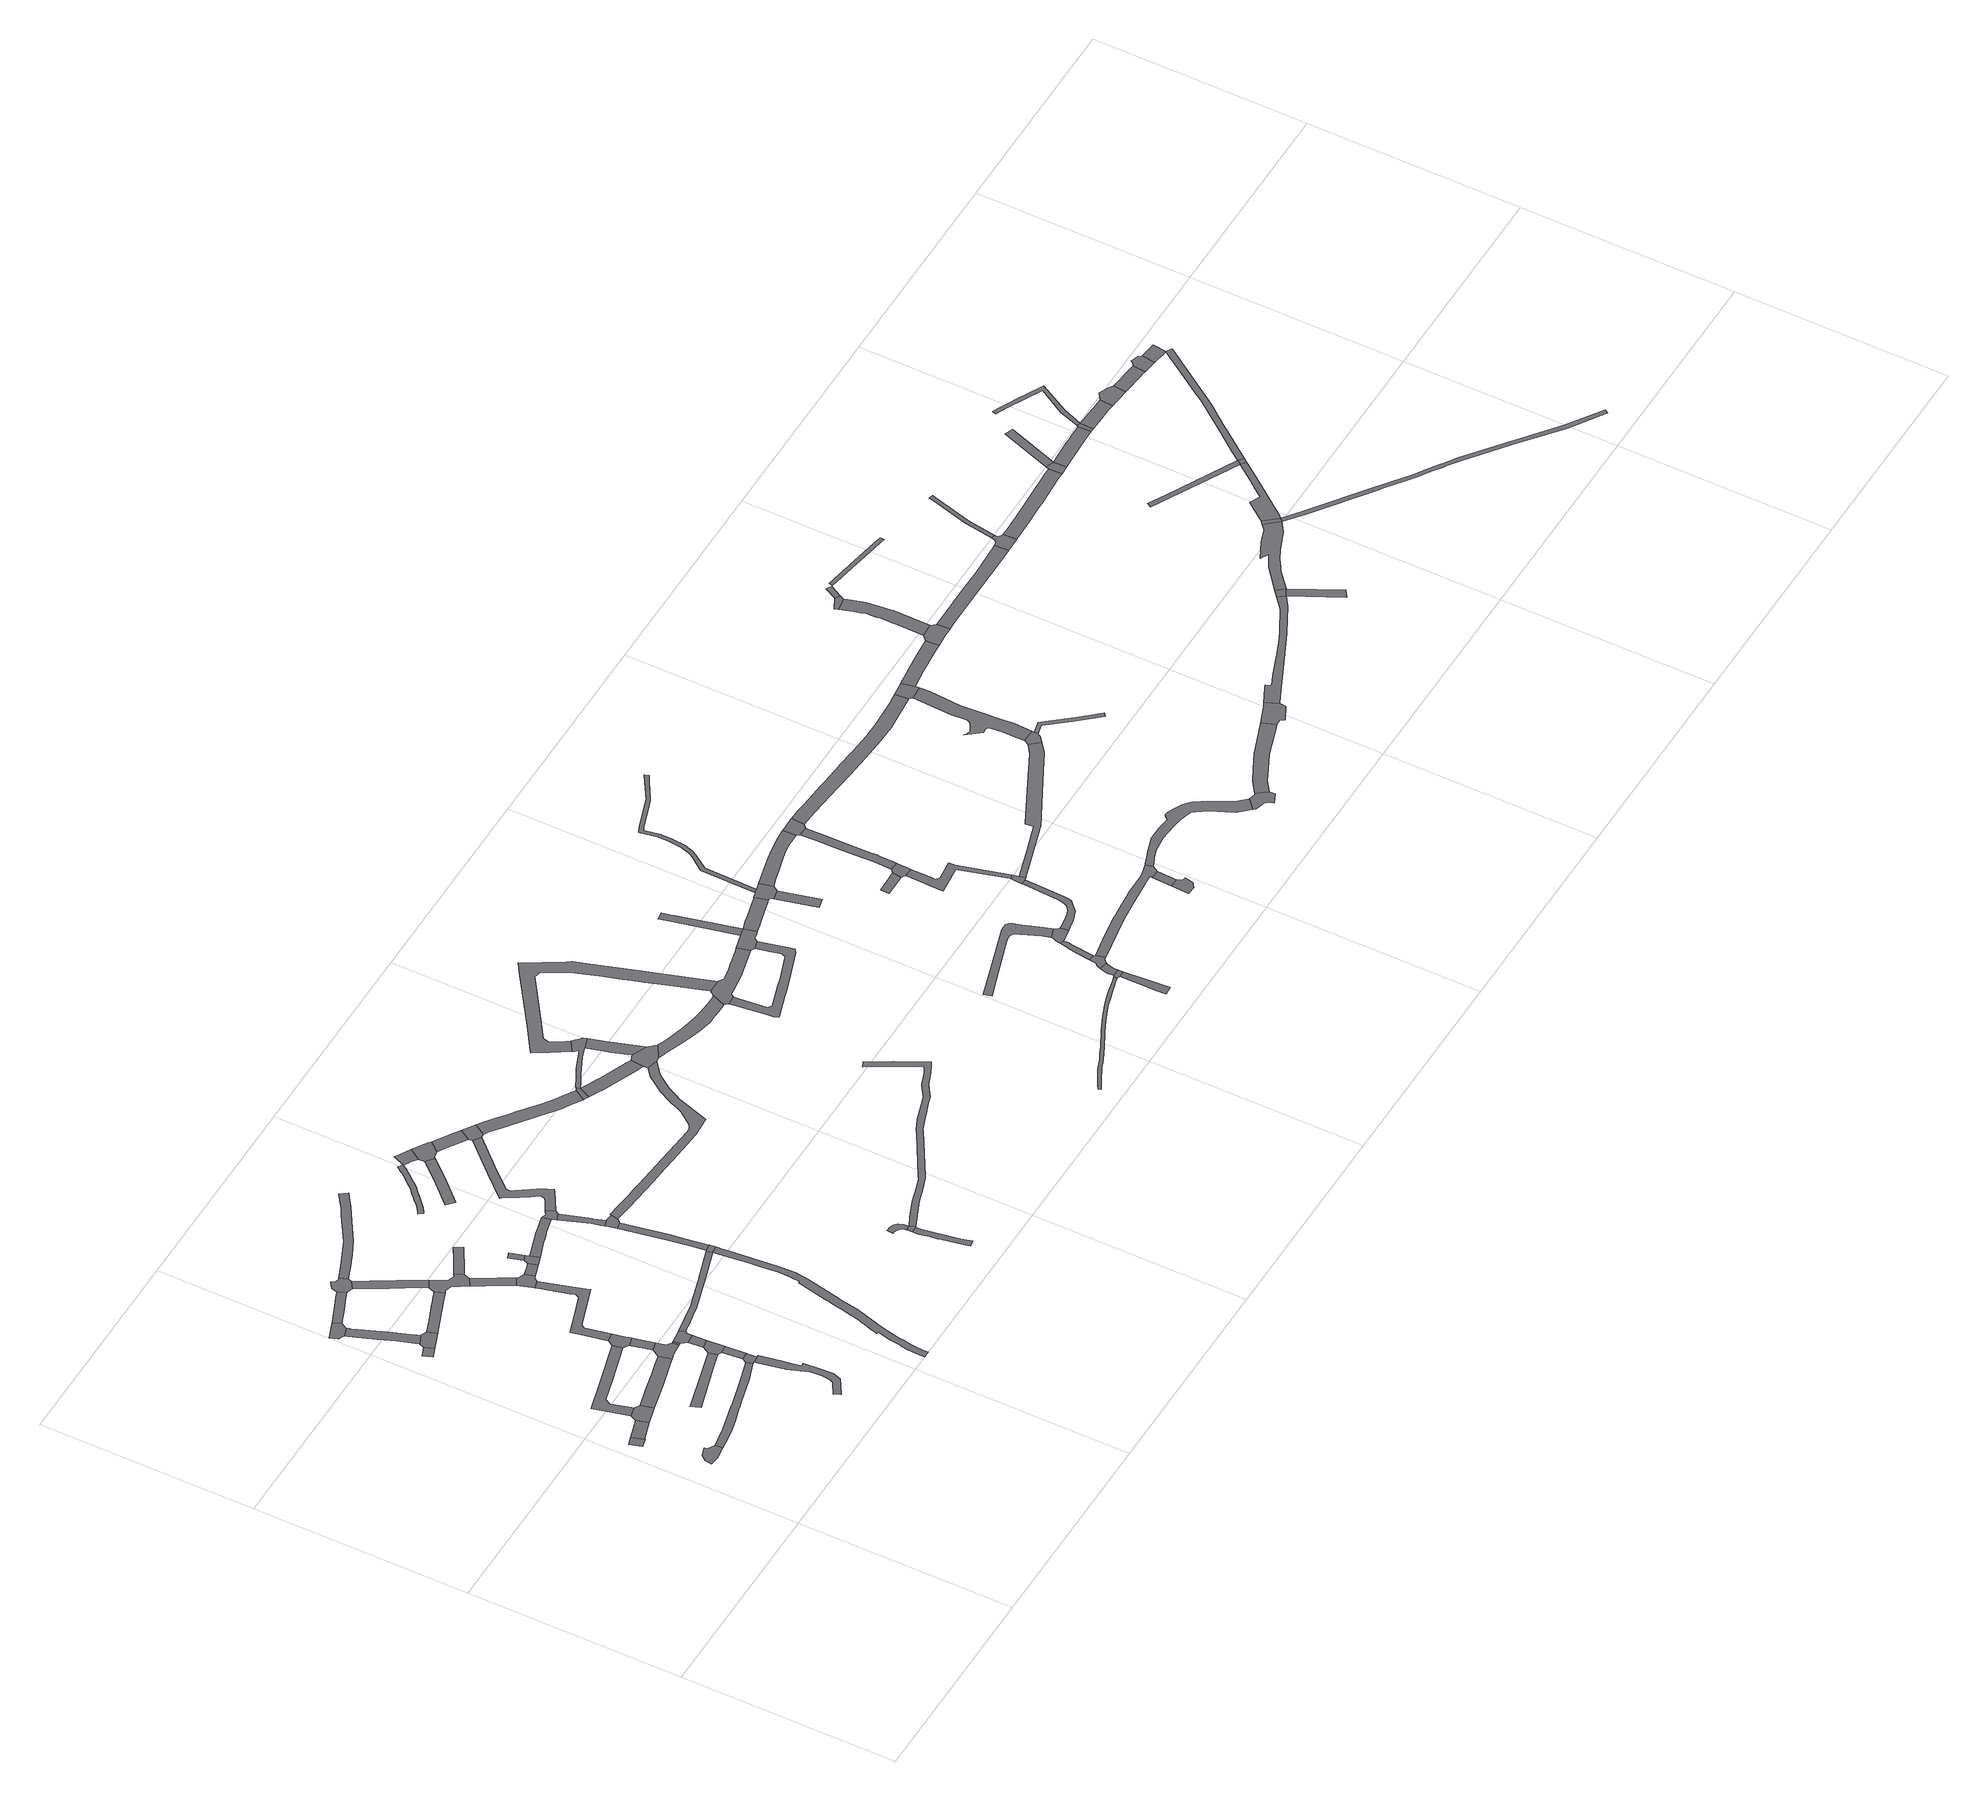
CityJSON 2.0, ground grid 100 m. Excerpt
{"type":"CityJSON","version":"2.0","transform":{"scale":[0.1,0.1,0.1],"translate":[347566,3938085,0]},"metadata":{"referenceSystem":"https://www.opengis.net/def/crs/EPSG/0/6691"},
"CityObjects":{
"road1":{"type":"Road","geometry":[{"type":"MultiSurface","lod":"1","boundaries":[[[0,1,2,3,4]]]}]},
"road2":{"type":"Road","geometry":[{"type":"MultiSurface","lod":"1","boundaries":[[[5,6,7,8,9,10,11,12]]]}]},
"road3":{"type":"Road","attributes":{"RoadStructureAttribute.sectionType":"1"},"geometry":[{"type":"MultiSurface","lod":"1","boundaries":[[[2,1,13,14,15]]]}]},
"road4":{"type":"Road","geometry":[{"type":"MultiSurface","lod":"1","boundaries":[[[14,16,17,18,19,20,21,22,15]]]}]},
"road5":{"type":"Road","attributes":{"RoadStructureAttribute.sectionType":"1"},"geometry":[{"type":"MultiSurface","lod":"1","boundaries":[[[23,24,25,26,27,28,29,30,31,32,33,34,35,36,37,38,39,40,41,5,12]]]}]},
"road6":{"type":"Road","attributes":{"RoadStructureAttribute.sectionType":"1"},"geometry":[{"type":"MultiSurface","lod":"1","boundaries":[[[42,43,44,45,46,47,48,49,22,21]]]}]},
"road7":{"type":"Road","geometry":[{"type":"MultiSurface","lod":"1","boundaries":[[[50,51,52,53,54]]]}]},
"road8":{"type":"Road","attributes":{"RoadStructureAttribute.sectionType":"1"},"geometry":[{"type":"MultiSurface","lod":"1","boundaries":[[[55,56,57,58,59,60,61,62,63,64,19,18]]]}]},
"road9":{"type":"Road","geometry":[{"type":"MultiSurface","lod":"1","boundaries":[[[65,66,67,68,69,70,71]]]}]},
"road10":{"type":"Road","attributes":{"RoadStructureAttribute.sectionType":"1"},"geometry":[{"type":"MultiSurface","lod":"1","boundaries":[[[72,73,74,75,76,77,78,79,80,81,82,83,84,65,71]]]}]},
"road11":{"type":"Road","geometry":[{"type":"MultiSurface","lod":"1","boundaries":[[[79,78,54,53,85,86]]]}]},
"road12":{"type":"Road","attributes":{"RoadStructureAttribute.sectionType":"1"},"geometry":[{"type":"MultiSurface","lod":"1","boundaries":[[[87,88,89,90,91,92]]]}]},
"road13":{"type":"Road","attributes":{"RoadStructureAttribute.sectionType":"1"},"geometry":[{"type":"MultiSurface","lod":"1","boundaries":[[[93,94,67,66,95,96,97,98]]]}]},
"road14":{"type":"Road","attributes":{"RoadStructureAttribute.sectionType":"1"},"geometry":[{"type":"MultiSurface","lod":"1","boundaries":[[[99,100,101,102,103,104,105,106,107,108,109,110,111,112,113,114,115,116,117,118]]]}]},
"road15":{"type":"Road","geometry":[{"type":"MultiSurface","lod":"1","boundaries":[[[119,120,121,122,123,124,61,60]]]}]},
"road16":{"type":"Road","geometry":[{"type":"MultiSurface","lod":"1","boundaries":[[[125,47,46,126,127,128,129,130,131]]]}]},
"road17":{"type":"Road","attributes":{"RoadStructureAttribute.sectionType":"1"},"geometry":[{"type":"MultiSurface","lod":"1","boundaries":[[[85,132,133,134,135,136,137,138,139,140,141,142,86]]]}]},
"road18":{"type":"Road","attributes":{"RoadStructureAttribute.sectionType":"1"},"geometry":[{"type":"MultiSurface","lod":"1","boundaries":[[[143,144,124,123,145,127,126]]]}]},
"road19":{"type":"Road","geometry":[{"type":"MultiSurface","lod":"1","boundaries":[[[34,33,146,109,108,147,148,149]]]}]},
"road20":{"type":"Road","attributes":{"RoadStructureAttribute.sectionType":"1"},"geometry":[{"type":"MultiSurface","lod":"1","boundaries":[[[148,150,151,149]]]}]},
"road21":{"type":"Road","attributes":{"RoadStructureAttribute.sectionType":"1"},"geometry":[{"type":"MultiSurface","lod":"1","boundaries":[[[152,121,120,153]]]}]},
"road22":{"type":"Road","geometry":[{"type":"MultiSurface","lod":"1","boundaries":[[[154,87,92,151,150,155,156]]]}]},
"road23":{"type":"Road","attributes":{"RoadStructureAttribute.sectionType":"1"},"geometry":[{"type":"MultiSurface","lod":"1","boundaries":[[[157,158,159,154,156]]]}]},
"road24":{"type":"Road","geometry":[{"type":"MultiSurface","lod":"1","boundaries":[[[159,158,160,161,162,163,152,153]]]}]},
"road25":{"type":"Road","geometry":[{"type":"MultiSurface","lod":"1","boundaries":[[[97,164,165,166,167,168,169,170,171,98]]]}]},
"road26":{"type":"Road","attributes":{"RoadStructureAttribute.sectionType":"1"},"geometry":[{"type":"MultiSurface","lod":"1","boundaries":[[[172,173,174,175,176,177,178,165,164,179,180,181,182,183,184]]]}]},
"road27":{"type":"Road","attributes":{"RoadStructureAttribute.sectionType":"1"},"geometry":[{"type":"MultiSurface","lod":"1","boundaries":[[[185,186,187,188,189,190,191,192,193,194,195,196,197,198,199,200,201,202,125,131]]]}]},
"road28":{"type":"Road","geometry":[{"type":"MultiSurface","lod":"1","boundaries":[[[203,204,205,206,184,183,138,137,207,208,209,210]]]}]},
"road29":{"type":"Road","attributes":{"RoadStructureAttribute.sectionType":"1"},"geometry":[{"type":"MultiSurface","lod":"1","boundaries":[[[209,211,212,213,214,215,216,217,210]]]}]},
"road30":{"type":"Road","attributes":{"RoadStructureAttribute.sectionType":"1"},"geometry":[{"type":"MultiSurface","lod":"1","boundaries":[[[218,219,220,221,222,223,224,225,226,227,228,229,230,231,232,233,234,235,236,237,238,239,240,241,242,243,244,245,246,247,248,249,250,162,161,251,252,253,254,255,256,257,258,244,259,260,261,262,263,264,265,266,267,268,269,270,271,272,273,274,275,276,277,278,279,280,281,282,283,284,285,286,287,288,289,290,291,292,293,294,295,296,297,298]]]}]},
"road31":{"type":"Road","geometry":[{"type":"MultiSurface","lod":"1","boundaries":[[[299,215,214,300,194,193,301,302,303]]]}]},
"road32":{"type":"Road","attributes":{"RoadStructureAttribute.sectionType":"1"},"geometry":[{"type":"MultiSurface","lod":"1","boundaries":[[[304,305,306,307,308,309,310,204,203]]]}]},
"road33":{"type":"Road","attributes":{"RoadStructureAttribute.sectionType":"1"},"geometry":[{"type":"MultiSurface","lod":"1","boundaries":[[[302,311,312,313,314,303]]]}]},
"road34":{"type":"Road","attributes":{"RoadStructureAttribute.sectionType":"1"},"geometry":[{"type":"MultiSurface","lod":"1","boundaries":[[[315,316,317,318,319,320,321,167,166,322,323,324,325,326,327,328,329,330,331]]]}]},
"road35":{"type":"Road","geometry":[{"type":"MultiSurface","lod":"1","boundaries":[[[332,333,313,312,334,335]]]}]},
"road36":{"type":"Road","geometry":[{"type":"MultiSurface","lod":"1","boundaries":[[[336,337,333,332]]]}]},
"road37":{"type":"Road","attributes":{"RoadStructureAttribute.sectionType":"1"},"geometry":[{"type":"MultiSurface","lod":"1","boundaries":[[[338,339,340,341,335,334,342,343,344,345,346,347]]]}]},
"road38":{"type":"Road","geometry":[{"type":"MultiSurface","lod":"1","boundaries":[[[243,348,349,245,244]]]}]},
"road39":{"type":"Road","attributes":{"RoadStructureAttribute.sectionType":"1"},"geometry":[{"type":"MultiSurface","lod":"1","boundaries":[[[350,351,352,353,349,348,354,355,356,357]]]}]},
"road40":{"type":"Road","attributes":{"RoadStructureAttribute.sectionType":"1"},"geometry":[{"type":"MultiSurface","lod":"1","boundaries":[[[358,359,360,361,362,363,364,365,366,367]]]}]},
"road41":{"type":"Road","geometry":[{"type":"MultiSurface","lod":"1","boundaries":[[[368,347,346,362,361,369,370]]]}]},
"road42":{"type":"Road","geometry":[{"type":"MultiSurface","lod":"1","boundaries":[[[371,372,373,358,367,374,375,376,350,357]]]}]},
"road43":{"type":"Road","attributes":{"RoadStructureAttribute.sectionType":"1"},"geometry":[{"type":"MultiSurface","lod":"1","boundaries":[[[377,378,379,380,381,382,383,384,385,386,387,388,389,390,391,392,393,394,395,396,397,398,399,400,401,402,403,404]]]}]},
"road44":{"type":"Road","geometry":[{"type":"MultiSurface","lod":"1","boundaries":[[[405,406,407,408,409,410]]]}]},
"road45":{"type":"Road","attributes":{"RoadStructureAttribute.sectionType":"1"},"geometry":[{"type":"MultiSurface","lod":"1","boundaries":[[[369,411,412,413,414,415,416,417,418,419,420,421,422,423,424,425,426,427,428,429,430,431,432,370]]]}]},
"road46":{"type":"Road","attributes":{"RoadStructureAttribute.sectionType":"1"},"geometry":[{"type":"MultiSurface","lod":"1","boundaries":[[[433,434,403,435,436,437,438,439]]]}]},
"road47":{"type":"Road","attributes":{"RoadStructureAttribute.sectionType":"1"},"geometry":[{"type":"MultiSurface","lod":"1","boundaries":[[[440,441,442,443,444,445,446,447,448,449,450]]]}]},
"road48":{"type":"Road","attributes":{"RoadStructureAttribute.sectionType":"1"},"geometry":[{"type":"MultiSurface","lod":"1","boundaries":[[[451,452,453,454,455,456,457,458,459,460,461,462,463]]]}]},
"road49":{"type":"Road","geometry":[{"type":"MultiSurface","lod":"1","boundaries":[[[464,451,463,465,443,442,466]]]}]},
"road50":{"type":"Road","geometry":[{"type":"MultiSurface","lod":"1","boundaries":[[[438,467,410,409,468,469,470,471,472,473,439]]]}]},
"road51":{"type":"Road","attributes":{"RoadStructureAttribute.sectionType":"1"},"geometry":[{"type":"MultiSurface","lod":"1","boundaries":[[[474,475,476,477,471,470,478,479,480,481,482]]]}]},
"road52":{"type":"Road","geometry":[{"type":"MultiSurface","lod":"1","boundaries":[[[420,419,483,484,485,474,482]]]}]},
"road53":{"type":"Road","attributes":{"RoadStructureAttribute.sectionType":"1"},"geometry":[{"type":"MultiSurface","lod":"1","boundaries":[[[486,487,488,489,490,491,492,493,494,495,496,497,498,499,500,501,502,503,504,372,371,505,506,507,508,509,510,511,512,513,514,515,516,517,518,519]]]}]},
"road54":{"type":"Road","attributes":{"RoadStructureAttribute.sectionType":"1"},"geometry":[{"type":"MultiSurface","lod":"1","boundaries":[[[520,521,522,523,524,525,526,527,528,529,530,484,483,531,532,533,534,535,536,537,538,539,540,541]]]}]},
"road55":{"type":"Road","geometry":[{"type":"MultiSurface","lod":"1","boundaries":[[[542,543,544,545,520,541]]]}]},
"road56":{"type":"Road","attributes":{"RoadStructureAttribute.sectionType":"1"},"geometry":[{"type":"MultiSurface","lod":"1","boundaries":[[[546,547,548,549,550,551,552,553,554,555,556,557,558,559,560,561,562,563,564,565,566,567,568,569,570,571,572,573,574,575,576,577,578,579,580,581,582,583,584,585,586,587,588,589,590,591,592,593,594,595,596,597,598,599,464,466]]]}]},
"road57":{"type":"Road","attributes":{"RoadStructureAttribute.sectionType":"1"},"geometry":[{"type":"MultiSurface","lod":"1","boundaries":[[[543,600,601,602,603,604,605,606,607,608,609,610,611,612,613,544]]]}]},
"road58":{"type":"Road","geometry":[{"type":"MultiSurface","lod":"1","boundaries":[[[614,615,616,617,618,619,620,621,622,623,624,625,626,627,628,629,630,545,544]]]}]},
"road59":{"type":"Road","geometry":[{"type":"MultiSurface","lod":"1","boundaries":[[[631,632,633,606,605,486,519,634]]]}]},
"road60":{"type":"Road","attributes":{"RoadStructureAttribute.sectionType":"1"},"geometry":[{"type":"MultiSurface","lod":"1","boundaries":[[[632,635,636,637,621,620,638,639,640,633]]]}]},
"road61":{"type":"Road","attributes":{"RoadStructureAttribute.sectionType":"1"},"geometry":[{"type":"MultiSurface","lod":"1","boundaries":[[[641,642,643,644,645,646,647,648,649,650,651,652,653,654,655,656,657,658,659,660,661,662,663,664,665,666,667,668,631,634]]]}]},
"road62":{"type":"Road","attributes":{"RoadStructureAttribute.sectionType":"1"},"geometry":[{"type":"MultiSurface","lod":"1","boundaries":[[[669,670,671,672,673,674,675,676,677,678,679,625,624,680,681,682,683,684,685,686,687,688,689,690,691,692,693,694,695,696,697]]]}]},
"road63":{"type":"Road","attributes":{"RoadStructureAttribute.sectionType":"1"},"geometry":[{"type":"MultiSurface","lod":"1","boundaries":[[[698,699,700,701,702,703,704,705,706,707,708,709,710,711,712,713,714,715,716,717,718,719,720,721,722,723,724,725,726,727,728,729,730,731,732,733,734]]]}]},
"road64":{"type":"Road","geometry":[{"type":"MultiSurface","lod":"1","boundaries":[[[697,696,656,655,735,736,737,738,739,740,741,742,743,744,745,746,747,748,749,750,751,752,753,754,755]]]}]},
"road65":{"type":"Road","attributes":{"RoadStructureAttribute.sectionType":"1"},"geometry":[{"type":"MultiSurface","lod":"1","boundaries":[[[756,757,758,759,760,761,762,763,764,765,766,767,768,769,770,771,772,773,774,775,776,777,778,779,780,781,782,737,736]]]}]},
"road66":{"type":"Road","geometry":[{"type":"MultiSurface","lod":"1","boundaries":[[[747,769,768,783,784,785,786,787,748]]]}]},
"road67":{"type":"Road","attributes":{"RoadStructureAttribute.sectionType":"1"},"geometry":[{"type":"MultiSurface","lod":"1","boundaries":[[[786,788,789,790,791,792,787]]]}]},
"road68":{"type":"Road","attributes":{"RoadStructureAttribute.sectionType":"1"},"geometry":[{"type":"MultiSurface","lod":"1","boundaries":[[[793,794,795,796,797,798,799,800,801]]]}]},
"road69":{"type":"Road","attributes":{"RoadStructureAttribute.sectionType":"1"},"geometry":[{"type":"MultiSurface","lod":"1","boundaries":[[[802,803,804,805,806,807,808,809,810,811,812,813,814,815,816,817,818,819,820,821,822,823]]]}]},
"road70":{"type":"Road","geometry":[{"type":"MultiSurface","lod":"1","boundaries":[[[824,825,698,734,793,801]]]}]},
"road71":{"type":"Road","attributes":{"RoadStructureAttribute.sectionType":"1"},"geometry":[{"type":"MultiSurface","lod":"1","boundaries":[[[826,827,828,825,824,829,830,831,832]]]}]},
"road72":{"type":"Road","attributes":{"RoadStructureAttribute.sectionType":"1"},"geometry":[{"type":"MultiSurface","lod":"1","boundaries":[[[833,834,835,836,786,785,837,838,839,840,841,842,843,844]]]}]},
"road73":{"type":"Road","geometry":[{"type":"MultiSurface","lod":"1","boundaries":[[[845,846,847,826,832,848,849,850,851,852]]]}]},
"road74":{"type":"Road","attributes":{"RoadStructureAttribute.sectionType":"1"},"geometry":[{"type":"MultiSurface","lod":"1","boundaries":[[[853,854,855,856,857,858,859,860,845,852]]]}]},
"road75":{"type":"Road","attributes":{"RoadStructureAttribute.sectionType":"1"},"geometry":[{"type":"MultiSurface","lod":"1","boundaries":[[[861,862,863,864]]]}]},
"road76":{"type":"Road","geometry":[{"type":"MultiSurface","lod":"1","boundaries":[[[865,861,864,866,867,868,869,870,833,844]]]}]},
"road77":{"type":"Road","geometry":[{"type":"MultiSurface","lod":"1","boundaries":[[[855,871,872,873,874,875,802,823,876,877,878,879,856]]]}]},
"road78":{"type":"Road","attributes":{"RoadStructureAttribute.sectionType":"1"},"geometry":[{"type":"MultiSurface","lod":"1","boundaries":[[[880,881,882,883]]]}]},
"road79":{"type":"Road","attributes":{"RoadStructureAttribute.sectionType":"1"},"geometry":[{"type":"MultiSurface","lod":"1","boundaries":[[[884,885,886,887,888,889,890,891,892,893,894,895,896,897,898,899,900,901,902,903,872,871]]]}]},
"road80":{"type":"Road","attributes":{"RoadStructureAttribute.sectionType":"1"},"geometry":[{"type":"MultiSurface","lod":"1","boundaries":[[[904,905,906,907,908,909,867,866,910,911,912,913,914,915,916,917,918,919]]]}]},
"road81":{"type":"Road","attributes":{"RoadStructureAttribute.sectionType":"1"},"geometry":[{"type":"MultiSurface","lod":"1","boundaries":[[[920,921,922,923,924,925,926,927,928,929,851,850,930,931,932,933,934]]]}]},
"road82":{"type":"Road","geometry":[{"type":"MultiSurface","lod":"1","boundaries":[[[880,883,935,936,937,938,939]]]}]},
"road83":{"type":"Road","attributes":{"RoadStructureAttribute.sectionType":"1"},"geometry":[{"type":"MultiSurface","lod":"1","boundaries":[[[940,941,942,943,944,945,946,947,948,949,950,936,935,951,952,953,954,955,956]]]}]},
"road84":{"type":"Road","attributes":{"RoadStructureAttribute.sectionType":"1"},"geometry":[{"type":"MultiSurface","lod":"1","boundaries":[[[957,958,959,960,961,962,963,964,965,966,967,968,969,970,971,972,973,974,975,976,977,978,979,980,981,869,868]]]}]},
"road85":{"type":"Road","geometry":[{"type":"MultiSurface","lod":"1","boundaries":[[[982,892,891,983,984,985,986,940,956]]]}]},
"road86":{"type":"Road","attributes":{"RoadStructureAttribute.sectionType":"1"},"geometry":[{"type":"MultiSurface","lod":"1","boundaries":[[[987,988,989,990,991,939,938,992,993,994,995,996,997,998]]]}]},
"road87":{"type":"Road","geometry":[{"type":"MultiSurface","lod":"1","boundaries":[[[918,987,998,999,1000,1001,1002,919]]]}]},
"road88":{"type":"Road","geometry":[{"type":"MultiSurface","lod":"1","boundaries":[[[1003,1004,1005,1006,1007,1008,1009]]]}]},
"road89":{"type":"Road","geometry":[{"type":"MultiSurface","lod":"1","boundaries":[[[933,1006,1005,934]]]}]},
"road90":{"type":"Road","attributes":{"RoadStructureAttribute.sectionType":"1"},"geometry":[{"type":"MultiSurface","lod":"1","boundaries":[[[983,1010,1011,1012,1013,1014,1015,1016,1017,1018,1019,1020,1021,1022,984]]]}]},
"road91":{"type":"Road","attributes":{"RoadStructureAttribute.sectionType":"1"},"geometry":[{"type":"MultiSurface","lod":"1","boundaries":[[[1023,1024,1025,1026,1027,1028,1029,1030,1031,1032,1033,1034,1035,1036,1037,1038,1039,1040,1041,1042,1043,1044,1045,1046,1047,1048,1049,1050,1051,1052,1053,921,920]]]}]},
"road92":{"type":"Road","attributes":{"RoadStructureAttribute.sectionType":"1"},"geometry":[{"type":"MultiSurface","lod":"1","boundaries":[[[1054,1055,1056,1057,1058,1059,1060,1061,1062,1063,1064,1065,1066,1067,1068,1069,1070,1071,1072,1000,999,1073,1074,1075,1076,1077,1078,1079,1080,1081,1082,1083,1084,1085,1086]]]}]},
"road93":{"type":"Road","geometry":[{"type":"MultiSurface","lod":"1","boundaries":[[[1087,1088,1089,1090,1091,1092,1093,1037,1036]]]}]},
"road94":{"type":"Road","geometry":[{"type":"MultiSurface","lod":"1","boundaries":[[[1016,1015,1094,1095,1096,1097,1098,1099]]]}]},
"road95":{"type":"Road","attributes":{"RoadStructureAttribute.sectionType":"1"},"geometry":[{"type":"MultiSurface","lod":"1","boundaries":[[[1098,1100,1101,1102,1103,1104,1105,1106,1107,1108,1109,1110,1111,1112,1113,1114,1115,1116,1117,1118,1119,1120,1121,1122,1099]]]}]},
"road96":{"type":"Road","attributes":{"RoadStructureAttribute.sectionType":"1"},"geometry":[{"type":"MultiSurface","lod":"1","boundaries":[[[1123,1124,1125,1126,1127,1092,1091,1128,1129,1130,1131,1132]]]}]},
"road97":{"type":"Road","attributes":{"RoadStructureAttribute.sectionType":"1"},"geometry":[{"type":"MultiSurface","lod":"1","boundaries":[[[1133,1134,1135,1136,1137,1138,1139,1140,1097,1096]]]}]},
"road98":{"type":"Road","geometry":[{"type":"MultiSurface","lod":"1","boundaries":[[[1085,1141,1108,1107,1142,1143,1144,1086]]]}]},
"road99":{"type":"Road","attributes":{"RoadStructureAttribute.sectionType":"1"},"geometry":[{"type":"MultiSurface","lod":"1","boundaries":[[[1145,1146,1147,1148,1149,1150,1151,1152,1153,1154,1155,1156,1143,1142]]]}]},
"road100":{"type":"Road","geometry":[{"type":"MultiSurface","lod":"1","boundaries":[[[1157,1158,1159,1160,1123,1132,1161,1162,1163]]]}]},
"road101":{"type":"Road","geometry":[{"type":"MultiSurface","lod":"1","boundaries":[[[1150,1149,1164,1165,1166,1167,1168,1169,1170]]]}]},
"road102":{"type":"Road","attributes":{"RoadStructureAttribute.sectionType":"1"},"geometry":[{"type":"MultiSurface","lod":"1","boundaries":[[[1169,1171,1172,1173,1174,1175,1176,1177,1178,1179,1180,1181,1182,1183,1184,1185,1186,1187,1188,1189,1170]]]}]},
"road103":{"type":"Road","geometry":[{"type":"MultiSurface","lod":"1","boundaries":[[[1190,1191,1192,1193,1177,1176]]]}]},
"road104":{"type":"Road","attributes":{"RoadStructureAttribute.sectionType":"1"},"geometry":[{"type":"MultiSurface","lod":"1","boundaries":[[[1194,1195,1191,1190,1196,1197]]]}]},
"road105":{"type":"Road","attributes":{"RoadStructureAttribute.sectionType":"1"},"geometry":[{"type":"MultiSurface","lod":"1","boundaries":[[[1198,1199,1200,1201,1202,1203,1204,1205,1206,1207,1158,1157,1208,1209,1210,1211,1212,1213,1214,1215,1216,1213,1217]]]}]},
"road106":{"type":"Road","attributes":{"RoadStructureAttribute.sectionType":"1"},"geometry":[{"type":"MultiSurface","lod":"1","boundaries":[[[1218,1219,1220,1221,1222,1223,1224,1225,1226,1227,1228,1168,1167]]]}]},
"road107":{"type":"Road","attributes":{"RoadStructureAttribute.sectionType":"1"},"geometry":[{"type":"MultiSurface","lod":"1","boundaries":[[[1229,1230,1231,1232,1233,1234]]]}]},
"road108":{"type":"Road","geometry":[{"type":"MultiSurface","lod":"1","boundaries":[[[1213,1216,1235,1217]]]}]},
"road109":{"type":"Road","geometry":[{"type":"MultiSurface","lod":"1","boundaries":[[[1236,1237,1238,1225,1224,1239,1240,1241,1242,1243,1244,1245,1246]]]}]},
"road110":{"type":"Road","attributes":{"RoadStructureAttribute.sectionType":"1"},"geometry":[{"type":"MultiSurface","lod":"1","boundaries":[[[1245,1247,1248,1249,1250,1251,1252,1253,1254,1246]]]}]},
"road111":{"type":"Road","attributes":{"RoadStructureAttribute.sectionType":"1"},"geometry":[{"type":"MultiSurface","lod":"1","boundaries":[[[1255,1256,1257,1258,1259,1260,1261,1262,1263,1264,1235,1216,1265,1266,1267,1268,1269,1270,1271]]]}]},
"road112":{"type":"Road","attributes":{"RoadStructureAttribute.sectionType":"1"},"geometry":[{"type":"MultiSurface","lod":"1","boundaries":[[[1272,1273,1274,1275,1276,1277,1278,1279,1280,1281,1282,1283,1284,1241,1240]]]}]},
"road113":{"type":"Road","geometry":[{"type":"MultiSurface","lod":"1","boundaries":[[[1285,1286,1287,1255,1271]]]}]},
"road114":{"type":"Road","geometry":[{"type":"MultiSurface","lod":"1","boundaries":[[[1280,1279,1288,1289,1290]]]}]},
"road115":{"type":"Road","attributes":{"RoadStructureAttribute.sectionType":"1"},"geometry":[{"type":"MultiSurface","lod":"1","boundaries":[[[1291,1292,1293,1294,1295]]]}]},
"road116":{"type":"Road","attributes":{"RoadStructureAttribute.sectionType":"1"},"geometry":[{"type":"MultiSurface","lod":"1","boundaries":[[[1296,1297,1298,1299,1295,1300,1301,1302,1303,1304,1287,1286]]]}]},
"road117":{"type":"Road","attributes":{"RoadStructureAttribute.sectionType":"1"},"geometry":[{"type":"MultiSurface","lod":"1","boundaries":[[[1289,1305,1306,1290]]]}]},
"road118":{"type":"Road","attributes":{"RoadStructureAttribute.sectionType":"1"},"geometry":[{"type":"MultiSurface","lod":"1","boundaries":[[[1307,1308,1309,1310,1311,1289,1288,1312,1313,1314,1315]]]}]},
"road119":{"type":"Road","geometry":[{"type":"MultiSurface","lod":"1","boundaries":[[[1291,1295,1299,1316]]]}]},
"road120":{"type":"Road","geometry":[{"type":"MultiSurface","lod":"1","boundaries":[[[1317,1307,1315,1318,1319]]]}]},
"road121":{"type":"Road","attributes":{"RoadStructureAttribute.sectionType":"1"},"geometry":[{"type":"MultiSurface","lod":"1","boundaries":[[[1320,1321,1322,1323,1324,1325,1326,1327,1328,1329,1330,1317,1319]]]}]},
"road122":{"type":"Road","attributes":{"RoadStructureAttribute.sectionType":"1"},"geometry":[{"type":"MultiSurface","lod":"1","boundaries":[[[1318,1331,1332,1333,1334,1335,1336,1319]]]}]},
"road123":{"type":"Road","attributes":{"RoadStructureAttribute.sectionType":"1"},"geometry":[{"type":"MultiSurface","lod":"1","boundaries":[[[1285,1337,1338,1339,1340,1341,1342,1343,1344,1345,1346,1347,1348,1349,1350,1351,1352,1353,1354,1355,1356,1357,1358,1359,1360,1286]]]}]},
"road124":{"type":"Road","geometry":[{"type":"MultiSurface","lod":"1","boundaries":[[[1361,1362,1363,1364,1365,1366,1367,1334,1333]]]}]},
"road125":{"type":"Road","attributes":{"RoadStructureAttribute.sectionType":"1"},"geometry":[{"type":"MultiSurface","lod":"1","boundaries":[[[1368,1369,1370,1371,1372,1373,1374,1375,1376,1377,1378,1379,1380,1381,1291,1316]]]}]},
"road126":{"type":"Road","attributes":{"RoadStructureAttribute.sectionType":"1"},"geometry":[{"type":"MultiSurface","lod":"1","boundaries":[[[1382,1383,1384,1385,1386,1365,1364]]]}]},
"road127":{"type":"Road","geometry":[{"type":"MultiSurface","lod":"1","boundaries":[[[1387,1388,1385,1384,1389,1390,1391]]]}]},
"road128":{"type":"Road","attributes":{"RoadStructureAttribute.sectionType":"1"},"geometry":[{"type":"MultiSurface","lod":"1","boundaries":[[[1389,1392,1393,1374,1394,1390]]]}]}
},
"vertices":[
[119,781,0],[118,783,0],[101,839,0],[61,827,0],[80,772,0],
[227,514,0],[197,530,0],[193,545,0],[152,533,0],[133,509,0],[128,476,0],[167,471,0],[231,479,0],
[124,785,0],[212,813,0],[195,868,0],
[239,821,0],[244,822,0],[294,834,0],[280,892,0],[271,897,0],[254,907,0],[209,895,0],
[234,479,0],[257,482,0],[327,492,0],[386,507,0],[465,530,0],[466,530,0],[497,538,0],[575,558,0],[624,572,0],[708,600,0],[711,601,0],[701,630,0],[689,626,0],[616,603,0],[458,563,0],[456,563,0],[386,545,0],[321,530,0],[259,519,0],
[228,1006,0],[241,1032,0],[347,1061,0],[479,1097,0],[533,1112,0],[525,1157,0],[310,1099,0],[167,1060,0],
[99,1812,0],[115,1770,0],[130,1776,0],[159,1787,0],[144,1830,0],
[339,845,0],[413,862,0],[419,864,0],[495,884,0],[546,898,0],[575,905,0],[561,962,0],[516,951,0],[456,936,0],[370,915,0],
[87,2161,0],[101,2190,0],[86,2227,0],[61,2217,0],[6,2196,0],[18,2158,0],[44,2147,0],
[50,2131,0],[56,2115,0],[79,2056,0],[94,2017,0],[123,1943,0],[129,1929,0],[154,1854,0],[198,1874,0],[192,1890,0],[188,1900,0],[149,2002,0],[93,2145,0],[91,2149,0],
[242,1819,0],[226,1861,0],
[675,791,0],[583,766,0],[373,709,0],[390,668,0],[610,731,0],[688,753,0],
[234,2288,0],[158,2256,0],[173,2219,0],[239,2246,0],[266,2258,0],[250,2294,0],
[732,199,0],[806,245,0],[819,284,0],[816,352,0],[812,421,0],[795,420,0],[786,472,0],[780,505,0],[761,605,0],[754,604,0],[722,598,0],[725,577,0],[747,463,0],[768,408,0],[781,372,0],[784,364,0],[787,317,0],[780,278,0],[773,262,0],[716,229,0],
[603,912,0],[659,917,0],[656,949,0],[634,965,0],[624,1008,0],[582,998,0],
[539,1182,0],[559,1097,0],[600,1107,0],[597,1119,0],[597,1120,0],[593,1135,0],[581,1191,0],
[274,1831,0],[391,1876,0],[402,1881,0],[404,1881,0],[406,1882,0],[459,1903,0],[442,1945,0],[403,1929,0],[377,1919,0],[376,1919,0],[289,1885,0],
[559,1096,0],[561,1085,0],[609,1071,0],
[720,604,0],[749,648,0],[749,652,0],[714,649,0],
[742,747,0],[706,744,0],
[665,950,0],[667,918,0],
[695,822,0],[742,754,0],[736,831,0],
[734,869,0],[733,896,0],[690,893,0],
[731,920,0],[740,931,0],[729,958,0],[691,952,0],
[295,2248,0],[332,2272,0],[339,2289,0],[325,2326,0],[317,2323,0],[297,2329,0],[287,2344,0],[258,2323,0],
[481,2007,0],[425,2109,0],[424,2110,0],[412,2132,0],[411,2133,0],[405,2143,0],[371,2204,0],[372,2116,0],[383,2097,0],[388,2088,0],[404,2061,0],[453,1975,0],[488,1996,0],
[557,1305,0],[567,1322,0],[597,1332,0],[622,1341,0],[761,1388,0],[760,1393,0],[738,1462,0],[731,1488,0],[698,1603,0],[660,1592,0],[668,1565,0],[700,1450,0],[707,1427,0],[698,1409,0],[584,1370,0],[535,1354,0],[508,1344,0],[517,1302,0],
[589,1884,0],[568,1921,0],[559,1915,0],[531,1923,0],[469,1907,0],[499,1898,0],[541,1832,0],[577,1855,0],
[545,1825,0],[560,1802,0],[573,1778,0],[635,1666,0],[674,1688,0],[636,1754,0],[610,1798,0],
[1113,5,0],[1112,24,0],[1115,75,0],[1120,103,0],[1125,125,0],[1126,142,0],[1131,168,0],[1140,205,0],[1155,263,0],[1161,281,0],[1162,285,0],[1185,369,0],[1205,467,0],[1209,483,0],[1213,501,0],[1241,632,0],[1241,633,0],[1244,656,0],[1250,699,0],[1248,763,0],[1247,783,0],[1226,1004,0],[1223,1027,0],[1223,1028,0],[1222,1039,0],[1221,1053,0],[1189,1050,0],[1181,1076,0],[1118,1057,0],[1058,1038,0],[1016,1025,0],[907,993,0],[877,984,0],[751,934,0],[781,938,0],[810,943,0],[813,944,0],[830,947,0],[880,957,0],[909,966,0],[1069,1014,0],[1190,1042,0],[1198,967,0],[1199,952,0],[1206,889,0],[1211,837,0],[1216,785,0],[1218,761,0],[1218,700,0],[1215,683,0],[1214,663,0],[1212,656,0],[1204,656,0],[1201,639,0],[1173,508,0],[1173,505,0],[1168,482,0],[1159,442,0],[1156,428,0],[1149,392,0],[1146,379,0],[1140,356,0],[1123,295,0],[1122,292,0],[1116,275,0],[1107,237,0],[1116,236,0],[1111,218,0],[1103,185,0],[1100,173,0],[1099,170,0],[1099,168,0],[1094,126,0],[1090,114,0],[1089,112,0],[1085,79,0],[1083,47,0],[1083,45,0],[1082,24,0],[1082,2,0],[1114,2,0],
[680,1678,0],[657,1603,0],[707,1619,0],[721,1624,0],[706,1667,0],
[654,1921,0],[675,1933,0],[722,1960,0],[712,1977,0],[701,1997,0],[644,1964,0],[639,1961,0],
[760,1637,0],[781,1644,0],[767,1686,0],[744,1678,0],
[688,2516,0],[682,2511,0],[644,2489,0],[540,2424,0],[516,2409,0],[426,2368,0],[388,2351,0],[407,2316,0],[409,2317,0],[449,2334,0],[462,2339,0],[535,2374,0],[665,2455,0],[704,2478,0],[731,2497,0],[768,2523,0],[745,2556,0],
[804,1716,0],[777,1707,0],[823,1658,0],[810,1700,0],
[783,1782,0],[757,1773,0],
[963,1745,0],[950,1742,0],[941,1741,0],[837,1708,0],[909,1687,0],[920,1690,0],[954,1701,0],[960,1703,0],[1035,1722,0],[1027,1761,0],
[1218,1082,0],[1186,1078,0],
[1120,1458,0],[1162,1241,0],[1171,1182,0],[1176,1147,0],[1216,1095,0],[1201,1186,0],[1192,1247,0],[1151,1464,0],
[1137,1520,0],[1118,1574,0],[1119,1578,0],[1077,1711,0],[1044,1698,0],[1073,1622,0],[1093,1565,0],[1103,1527,0],[1104,1526,0],[1108,1512,0],
[1047,1755,0],[1085,1729,0],[1068,1768,0],
[1169,1483,0],[1172,1517,0],[1154,1519,0],[1109,1508,0],[1114,1487,0],[1114,1486,0],
[975,2390,0],[974,2388,0],[956,2363,0],[938,2344,0],[925,2328,0],[907,2309,0],[890,2294,0],[876,2280,0],[861,2267,0],[844,2249,0],[825,2234,0],[807,2222,0],[799,2216,0],[813,2196,0],[821,2201,0],[840,2214,0],[861,2231,0],[878,2249,0],[893,2262,0],[907,2276,0],[924,2291,0],[944,2311,0],[957,2328,0],[975,2347,0],[995,2375,0],[997,2377,0],[1016,2403,0],[995,2417,0],
[1005,2255,0],[899,2143,0],[932,2112,0],[1038,2224,0],[1110,2306,0],[1077,2335,0],
[1180,1785,0],[1191,1793,0],[1178,1824,0],[1158,1855,0],[1110,1929,0],[1096,1950,0],[1098,1970,0],[1189,2069,0],[1308,2197,0],[1274,2219,0],[1208,2148,0],[1185,2123,0],[1141,2076,0],[1039,1965,0],[1044,1957,0],[1084,1895,0],[1091,1885,0],[1107,1859,0],[1118,1843,0],[1132,1821,0],[1127,1802,0],[1112,1793,0],
[1053,2450,0],[1041,2459,0],[1021,2399,0],[1033,2392,0],[1044,2385,0],[1073,2365,0],[1109,2416,0],
[1742,197,0],[1713,360,0],[1711,387,0],[1683,386,0],[1684,356,0],[1693,313,0],[1699,277,0],[1701,270,0],[1717,189,0],[1729,139,0],[1756,146,0],
[1706,417,0],[1704,428,0],[1701,441,0],[1695,462,0],[1682,475,0],[1662,481,0],[1641,482,0],[1639,453,0],[1644,454,0],[1660,449,0],[1672,440,0],[1680,427,0],[1683,413,0],
[1707,415,0],[1683,404,0],[1717,390,0],
[1076,2342,0],[1118,2314,0],[1133,2316,0],[1148,2318,0],[1188,2364,0],[1179,2370,0],[1163,2382,0],
[1302,2289,0],[1287,2300,0],[1276,2306,0],[1207,2351,0],[1175,2301,0],[1181,2297,0],[1194,2289,0],[1258,2247,0],[1270,2239,0],
[1327,2199,0],[1358,2251,0],[1334,2268,0],
[1983,1786,0],[1945,1757,0],[1920,1721,0],[1887,1675,0],[1858,1617,0],[1852,1605,0],[1841,1573,0],[1828,1547,0],[1778,1483,0],[1760,1473,0],[1741,1472,0],[1514,1490,0],[1381,1502,0],[1343,1506,0],[1307,1509,0],[1249,1515,0],[1231,1517,0],[1176,1522,0],[1177,1516,0],[1245,1475,0],[1368,1463,0],[1423,1458,0],[1510,1450,0],[1573,1445,0],[1741,1432,0],[1838,1438,0],[1842,1450,0],[1890,1590,0],[1900,1611,0],[1903,1616,0],[1922,1655,0],[1965,1716,0],[1975,1729,0],[2032,1774,0],
[1729,1985,0],[1710,1997,0],[1688,2009,0],[1647,2035,0],[1594,2073,0],[1506,2140,0],[1487,2155,0],[1482,2159,0],[1433,2196,0],[1405,2217,0],[1379,2236,0],[1348,2185,0],[1397,2148,0],[1401,2143,0],[1479,2086,0],[1486,2080,0],[1524,2052,0],[1557,2025,0],[1569,2016,0],[1607,1989,0],[1654,1959,0],[1696,1934,0],
[1708,1928,0],[1720,1921,0],[1748,1975,0],[1741,1992,0],
[1849,446,0],[1917,467,0],[1978,489,0],[1983,492,0],[2044,528,0],[2098,560,0],[2149,590,0],[2206,624,0],[2213,628,0],[2268,651,0],[2313,666,0],[2315,667,0],[2330,672,0],[2357,681,0],[2392,693,0],[2426,715,0],[2452,732,0],[2471,739,0],[2513,756,0],[2515,757,0],[2530,764,0],[2536,767,0],[2543,771,0],[2560,779,0],[2569,784,0],[2556,810,0],[2551,821,0],[2550,823,0],[2499,923,0],[2456,996,0],[2437,1029,0],[2411,1019,0],[2444,960,0],[2473,910,0],[2530,798,0],[2530,797,0],[2530,796,0],[2528,795,0],[2502,781,0],[2437,756,0],[2379,717,0],[2367,713,0],[2306,694,0],[2256,678,0],[2204,654,0],[2201,652,0],[2181,640,0],[1976,521,0],[1970,517,0],[1963,512,0],[1916,494,0],[1836,472,0],[1769,444,0],[1751,436,0],
[1756,1903,0],[1765,1898,0],[1784,1889,0],[1813,1877,0],[1945,1823,0],[1980,1808,0],[1988,1869,0],[1959,1882,0],[1957,1882,0],[1935,1891,0],[1836,1933,0],[1830,1936,0],[1829,1936,0],[1787,1955,0],
[1773,1988,0],[1815,2010,0],[1848,2027,0],[1906,2053,0],[1941,2066,0],[1942,2066,0],[1959,2070,0],[2009,2087,0],[2003,2104,0],[1999,2107,0],[1966,2137,0],[1915,2106,0],[1919,2098,0],[1936,2083,0],[1837,2044,0],[1792,2020,0],[1747,1996,0],
[2116,1815,0],[2086,1848,0],[2015,1880,0],[2052,1777,0],
[2071,1894,0],[2038,1996,0],[2033,2012,0],[1980,1994,0],[1988,1963,0],[2000,1926,0],
[2058,1775,0],[2083,1767,0],[2096,1763,0],[2121,1752,0],[2180,1731,0],[2190,1727,0],[2226,1715,0],[2267,1704,0],[2333,1689,0],[2367,1688,0],[2383,1688,0],[2389,1688,0],[2402,1687,0],[2441,1687,0],[2446,1687,0],[2473,1748,0],[2440,1748,0],[2394,1749,0],[2389,1750,0],[2357,1753,0],[2345,1754,0],[2318,1758,0],[2291,1763,0],[2243,1773,0],[2231,1777,0],[2193,1787,0],[2139,1805,0],[2134,1808,0],
[2478,2005,0],[2450,2089,0],[2386,2284,0],[2365,2351,0],[2353,2370,0],[2252,2542,0],[2210,2513,0],[1957,2339,0],[1839,2259,0],[1826,2251,0],[1867,2185,0],[1954,2156,0],[1918,2216,0],[1924,2246,0],[1992,2291,0],[1998,2295,0],[2215,2444,0],[2244,2437,0],[2307,2330,0],[2310,2325,0],[2319,2297,0],[2347,2213,0],[2376,2122,0],[2388,2084,0],[2405,2033,0],[2433,1949,0],[2480,1803,0],[2490,1772,0],[2553,1774,0],
[3355,360,0],[3333,354,0],[3303,347,0],[3276,340,0],[3240,330,0],[3199,317,0],[3151,299,0],[3114,282,0],[3056,256,0],[2979,216,0],[2943,200,0],[2912,185,0],[2886,175,0],[2875,171,0],[2856,162,0],[2817,141,0],[2784,124,0],[2764,111,0],[2768,97,0],[2792,111,0],[2824,128,0],[2863,148,0],[2881,157,0],[2886,159,0],[2918,171,0],[2949,186,0],[2985,203,0],[3047,234,0],[3062,242,0],[3120,269,0],[3157,285,0],[3204,303,0],[3244,315,0],[3294,329,0],[3307,332,0],[3336,340,0],[3358,345,0],
[2458,1677,0],[2463,1672,0],[2505,1674,0],[2516,1690,0],[2520,1690,0],[2545,1692,0],[2564,1695,0],[2581,1697,0],[2586,1697,0],[2607,1701,0],[2636,1706,0],[2689,1719,0],[2773,1739,0],[2757,1798,0],[2744,1794,0],[2674,1777,0],[2670,1776,0],[2626,1765,0],[2610,1762,0],[2589,1759,0],[2578,1757,0],
[2465,1653,0],[2482,1521,0],[2484,1493,0],[2485,1472,0],[2496,1456,0],[2610,1491,0],[2644,1501,0],[2699,1518,0],[2851,1571,0],[2866,1585,0],[2862,1603,0],[2846,1668,0],[2829,1741,0],[2790,1729,0],[2807,1660,0],[2813,1636,0],[2817,1617,0],[2814,1609,0],[2810,1598,0],[2688,1556,0],[2647,1544,0],[2628,1538,0],[2625,1537,0],[2537,1511,0],[2520,1522,0],[2520,1523,0],[2507,1648,0],
[2841,1757,0],[2867,1764,0],[2880,1767,0],[2865,1826,0],[2828,1816,0],
[2796,2109,0],[2795,2116,0],[2783,2164,0],[2748,2158,0],[2758,2113,0],
[3369,339,0],[3369,296,0],[3370,280,0],[3370,254,0],[3370,172,0],[3373,125,0],[3413,128,0],[3405,258,0],[3399,341,0],
[3476,709,0],[3473,721,0],[3457,764,0],[3446,799,0],[3433,837,0],[3421,872,0],[3415,883,0],[3404,892,0],[3389,893,0],[3369,891,0],[3145,823,0],[3010,783,0],[3020,745,0],[3077,764,0],[3324,843,0],[3327,844,0],[3332,845,0],[3350,847,0],[3362,845,0],[3374,838,0],[3418,729,0],[3430,694,0],
[3398,364,0],[3362,362,0],
[3371,432,0],[3370,429,0],[3360,391,0],[3397,383,0],[3398,397,0],[3405,417,0],[3407,423,0],
[3044,1873,0],[3035,1870,0],[2942,1846,0],[2906,1837,0],[2916,1775,0],[2926,1778,0],[2943,1783,0],[2992,1796,0],[2994,1797,0],[3037,1808,0],[3057,1814,0],[3059,1814,0],
[3392,493,0],[3389,464,0],[3374,447,0],[3416,435,0],[3427,442,0],[3435,443,0],[3428,484,0],[3421,490,0],
[3434,597,0],[3437,619,0],[3437,640,0],[3416,643,0],[3415,630,0],[3409,605,0],[3401,556,0],[3399,550,0],
[3077,1795,0],[3123,1611,0],[3169,1622,0],[3122,1806,0],
[3073,1810,0],[3138,1832,0],[3122,1893,0],[3090,1884,0],[3071,1885,0],[3071,1879,0],
[3499,651,0],[3493,687,0],[3484,691,0],[3483,694,0],[3479,703,0],[3430,690,0],[3423,670,0],[3419,657,0],[3418,653,0],
[3441,1440,0],[3330,1437,0],[3331,1397,0],[3435,1397,0],
[3518,654,0],[3557,660,0],[3607,679,0],[3648,717,0],[3652,723,0],[3657,746,0],[3658,761,0],[3665,944,0],[3640,945,0],[3640,935,0],[3631,769,0],[3631,764,0],[3624,736,0],[3617,725,0],[3610,717,0],[3595,708,0],[3579,701,0],[3559,696,0],[3536,692,0],[3503,688,0],
[3376,1947,0],[3367,1946,0],[3340,1942,0],[3321,1940,0],[3268,1929,0],[3232,1921,0],[3179,1844,0],[3226,1857,0],[3250,1863,0],[3269,1868,0],[3286,1872,0],[3325,1882,0],[3371,1889,0],[3394,1891,0],[3436,1890,0],[3435,1952,0],
[3985,521,0],[3977,554,0],[3920,540,0],[3910,537,0],[3810,537,0],[3783,534,0],[3734,530,0],[3669,524,0],[3656,523,0],[3543,506,0],[3660,480,0],[3755,491,0],[3928,507,0],[3928,495,0],[3967,493,0],
[3453,1386,0],[3493,1385,0],[3494,1406,0],[3495,1453,0],[3455,1454,0],
[3664,1007,0],[3606,1219,0],[3604,1229,0],[3602,1241,0],[3601,1245,0],[3599,1265,0],[3507,1256,0],[3490,1270,0],[3491,1284,0],[3492,1312,0],[3493,1363,0],[3451,1302,0],[3450,1263,0],[3448,1208,0],[3582,1223,0],[3585,1212,0],[3643,1001,0],
[3094,2131,0],[3124,2173,0],[3142,2198,0],[3155,2222,0],[3167,2262,0],[3174,2328,0],[3176,2382,0],[3163,2453,0],[3179,2461,0],[3275,2494,0],[3324,2512,0],[3376,2541,0],[3411,2563,0],[3447,2584,0],[3440,2602,0],[3321,2529,0],[3170,2478,0],[3143,2465,0],[3158,2383,0],[3157,2330,0],[3150,2271,0],[3137,2226,0],[3123,2202,0],[3101,2173,0],[3075,2139,0],
[3640,966,0],[3680,949,0],[3672,975,0],[3672,976,0],[3666,999,0],
[3449,1877,0],[3451,1804,0],[3452,1714,0],[3454,1626,0],[3458,1535,0],[3495,1467,0],[3498,1538,0],[3499,1550,0],[3497,1574,0],[3495,1666,0],[3494,1787,0],[3491,1875,0],
[3507,1891,0],[3514,1953,0],[3506,1953,0],[3443,1952,0],
[3989,374,0],[3981,375,0],[3963,399,0],[3923,401,0],[3919,318,0],[3958,316,0],[3982,334,0],
[3945,1030,0],[3957,1033,0],[3960,1034,0],[4193,1151,0],[4339,1224,0],[4385,1260,0],[4350,1304,0],[4303,1273,0],[4152,1199,0],[3952,1100,0],[3946,1097,0],[3948,1060,0],[3800,1014,0],
[4022,536,0],[4029,539,0],[4074,555,0],[4148,562,0],[4178,562,0],[4232,555,0],[4267,551,0],[4328,532,0],[4340,519,0],[4356,494,0],[4372,469,0],[4400,407,0],[4419,370,0],[4465,318,0],[4512,359,0],[4471,404,0],[4406,523,0],[4384,556,0],[4353,583,0],[4322,601,0],[4287,615,0],[4266,619,0],[4260,613,0],[4245,597,0],[4189,605,0],[4121,604,0],[4078,590,0],[4049,581,0],[4032,575,0],[4018,569,0],[3982,556,0],
[4292,1917,0],[4280,1915,0],[4233,1912,0],[4174,1909,0],[4159,1909,0],[4082,1909,0],[4071,1909,0],[4039,1910,0],[3971,1916,0],[3872,1926,0],[3870,1926,0],[3798,1931,0],[3797,1931,0],[3761,1935,0],[3748,1936,0],[3728,1938,0],[3653,1943,0],[3590,1948,0],[3563,1951,0],[3585,1887,0],[3596,1886,0],[3644,1881,0],[3755,1870,0],[3757,1870,0],[3845,1862,0],[3957,1852,0],[3991,1850,0],[4039,1847,0],[4046,1847,0],[4052,1846,0],[4161,1842,0],[4341,1858,0],[4335,1921,0],
[4475,307,0],[4525,292,0],[4540,259,0],[4586,280,0],[4586,307,0],[4550,356,0],[4541,350,0],
[4412,1282,0],[4418,1296,0],[4425,1298,0],[4421,1316,0],[4422,1325,0],[4361,1327,0],
[4426,1417,0],[4421,1457,0],[4418,1496,0],[4418,1521,0],[4409,1637,0],[4408,1657,0],[4419,1803,0],[4417,1848,0],[4355,1846,0],[4347,1660,0],[4351,1591,0],[4346,1580,0],[4339,1571,0],[4317,1557,0],[4299,1549,0],[4280,1555,0],[4270,1562,0],[4320,1497,0],[4336,1501,0],[4349,1497,0],[4356,1481,0],[4361,1422,0],[4361,1367,0],
[4915,527,0],[4863,507,0],[4750,466,0],[4669,427,0],[4606,396,0],[4637,345,0],[4698,374,0],[4772,410,0],[4920,458,0],[4938,464,0],
[4469,1308,0],[4552,1208,0],[4561,1198,0],[4640,1104,0],[4655,1116,0],[4570,1216,0],[4567,1219,0],[4477,1328,0],
[4351,1850,0],[4417,1870,0],[4403,1929,0],[4384,1927,0],
[4514,1882,0],[4547,1885,0],[4584,1889,0],[4640,1894,0],[4670,1895,0],[4666,1956,0],[4636,1954,0],[4579,1950,0],[4522,1944,0],[4508,1942,0],[4497,1941,0],[4460,1936,0],
[5050,512,0],[5022,571,0],[5001,561,0],[4945,538,0],[4968,464,0],[4977,446,0],[5046,482,0],
[4694,1897,0],[4716,1899,0],[4724,1899,0],[4772,1901,0],[4769,1961,0],[4750,1982,0],[4687,1978,0],
[4752,2156,0],[4751,2168,0],[4749,2196,0],[4739,2278,0],[4717,2351,0],[4711,2366,0],[4651,2356,0],[4671,2296,0],[4676,2275,0],[4679,2265,0],[4684,2245,0],[4685,2232,0],[4686,2222,0],[4688,2195,0],[4689,2182,0],[4690,2141,0],[4690,2120,0],[4690,2118,0],[4690,2116,0],
[4722,2387,0],[4699,2400,0],[4698,2400,0],[4643,2373,0],
[4701,2403,0],[4700,2401,0],[4753,2443,0],[4729,2456,0],
[5523,768,0],[5412,710,0],[5370,689,0],[5298,660,0],[5286,655,0],[5175,612,0],[5123,590,0],[5112,613,0],[5101,609,0],[5055,586,0],[5085,528,0],[5183,574,0],[5331,641,0],[5412,678,0],[5551,748,0],[5600,782,0],[5711,561,0],[5745,584,0],[5634,802,0],[5575,813,0],
[4806,1903,0],[4952,1903,0],[5047,1903,0],[5115,1903,0],[5237,1904,0],[5250,1904,0],[5279,1905,0],[5278,1968,0],[5107,1963,0],[4985,1963,0],[4836,1962,0],
[4759,2442,0],[5033,2393,0],[5090,2383,0],[5091,2402,0],[5052,2409,0],[4762,2460,0],
[5605,838,0],
[5308,1992,0],[5303,1981,0],[5293,1972,0],[5316,1905,0],[5352,1906,0],[5350,1968,0],[5342,1971,0],[5336,1974,0],[5329,1985,0],[5327,1996,0],[5309,1999,0],
[5349,2129,0],[5380,2240,0],[5400,2314,0],[5405,2329,0],[5387,2334,0],[5379,2305,0],[5331,2133,0],[5318,2050,0],
[5909,1063,0],[5885,1042,0],[5824,1021,0],[5737,978,0],[5771,958,0],[5746,943,0],[5711,924,0],[5676,897,0],[5640,867,0],[5633,861,0],[5713,869,0],[5733,881,0],[5770,906,0],[5817,930,0],[5846,941,0],[5913,967,0],[5962,1001,0],
[5384,1907,0],[5463,1909,0],[5539,1913,0],[5549,1914,0],[5590,1914,0],[5635,1917,0],[5741,1922,0],[5769,1923,0],[5766,1983,0],[5740,1983,0],[5449,1970,0],[5432,1970,0],[5383,1969,0],
[5963,1000,0],[5976,1016,0],[5924,1076,0],
[5811,1925,0],[5809,1984,0],[5771,1997,0],
[6181,1326,0],[5869,1490,0],[5788,1533,0],[5777,1512,0],[6166,1308,0],
[5985,1024,0],[6107,1182,0],[6133,1215,0],[6190,1290,0],[6103,1224,0],[6074,1186,0],[6044,1146,0],[5996,1169,0],[5929,1081,0],
[5894,2222,0],[5857,2236,0],
[6036,1993,0],[5989,1993,0],[5955,1992,0],[5931,1991,0],[5857,1988,0],[5858,1927,0],[5929,1930,0],[5990,1932,0],[6038,1933,0],
[6204,1309,0],
[6039,2000,0],[6055,1933,0],[6056,1994,0],
[6092,2088,0],[6173,2229,0],[6164,2234,0],[6049,2292,0],[6023,2305,0],[5978,2327,0],[5944,2343,0],[5938,2326,0],[5993,2299,0],[6147,2221,0],[6072,2095,0],
[6118,1931,0],[6172,1929,0],[6208,1926,0],[6213,1987,0],[6178,1989,0],[6123,1992,0],
[6046,935,0],[6317,736,0],[6320,734,0],[6453,636,0],[6505,602,0],[6552,569,0],[6563,561,0],[6573,555,0],[6618,524,0],[6762,411,0],[6819,367,0],[6990,230,0],[7147,125,0],[7158,142,0],[7002,246,0],[6831,383,0],[6630,540,0],[6572,579,0],[6564,585,0],[6516,618,0],[6464,652,0],[6337,746,0],[6329,752,0],[6058,951,0],
[6231,1925,0],[6262,1920,0],[6292,1918,0],[6303,1917,0],[6309,1977,0],[6294,1990,0],[6246,2009,0],
[6309,1446,0],[6335,1481,0],[6352,1503,0],[6367,1522,0],[6407,1572,0],[6609,1868,0],[6585,1885,0],[6476,1724,0],[6435,1664,0],[6410,1625,0],[6380,1585,0],[6352,1548,0],[6307,1489,0],[6214,1370,0],
[6410,1905,0],[6426,1904,0],[6441,1902,0],[6448,1962,0],[6439,1963,0],
[6468,1982,0],[6465,1973,0],[6509,1894,0],[6516,1956,0],[6506,1971,0],
[6533,1892,0],[6563,1885,0],[6593,1947,0]
]}
